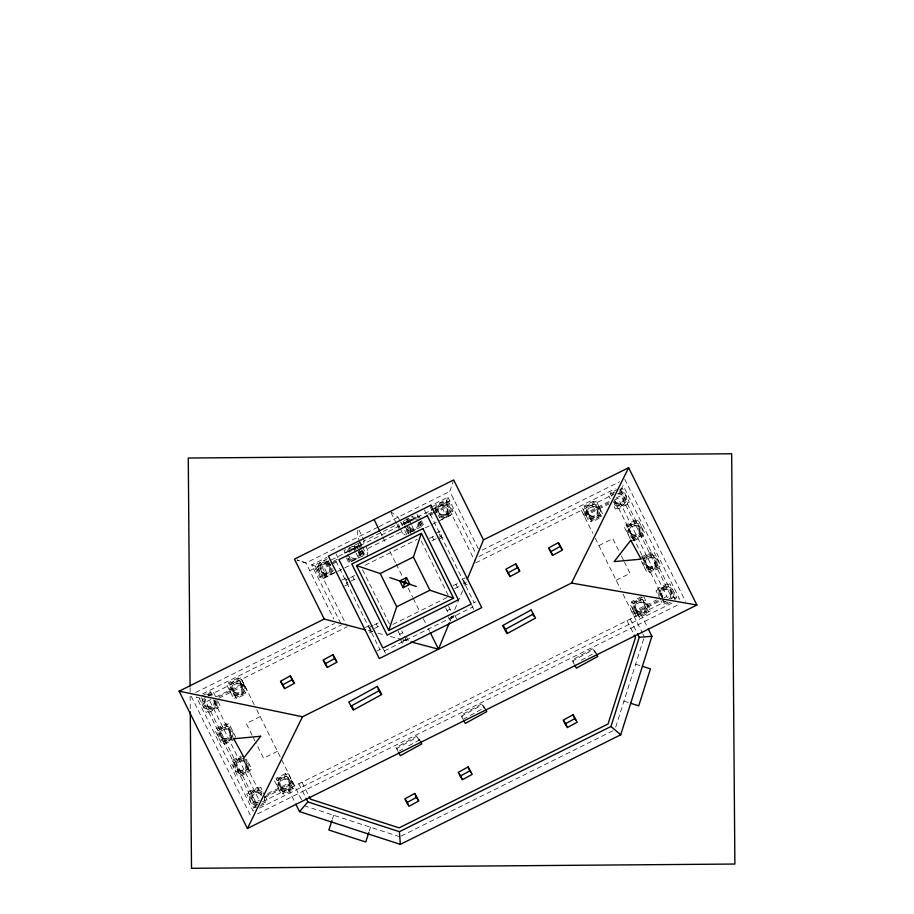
<?xml version="1.0" encoding="UTF-8"?>
<svg xmlns="http://www.w3.org/2000/svg" width="914" height="914" viewBox="0 0 914 914"><rect width="100%" height="100%" fill="white"/><g stroke="black" fill="none" stroke-linecap="round" stroke-linejoin="round"><path stroke-width="0.69" stroke-dasharray="4.57 3.43" d="M357.774 530.36L357.751 537.204L358.962 539.626M367.405 556.615L368.102 548.377L400.72 532.165L405.382 535.113M615.716 727.133L643.879 638.235M332.342 819.298L333.656 815.265M369.222 831.272L370.524 827.25M357.74 546.789L359.282 542.185M445.952 502.929L447.883 497.182L432.756 504.711M478.342 548.823L449.814 491.435L453.241 481.221M620.914 490.692L622.457 486.099M450.431 620.206L452.053 616.253M454.761 609.672L462.884 589.918M465.055 584.652L466.129 582.012M399.304 751L402.88 749.034M408.832 745.778L419.56 739.906M463.101 719.341L484.546 707.596M581.338 660.205L595.631 652.379M377.87 527.207L305.927 562.967L296.993 559.962L305.939 562.967L333.827 619.075M379.139 526.578L449.825 491.435M340.842 623.554L311.674 564.898L326.835 557.357M327.383 558.797L314.759 565.081L321.659 578.962L335.552 572.061M352.895 546.115L344.064 550.502L347.206 556.82M354.164 545.487L357.945 543.602L361.087 549.92M404.308 520.557L413.139 516.17M432.345 506.619L446.238 499.718L453.138 513.599L439.257 520.5M328.663 560.842L314.804 567.731L319.569 577.328L333.427 570.439M344.11 553.164L360.047 545.247L361.83 548.834M403.085 523.848L419.023 515.919L420.806 519.518M433.682 508.641L448.328 501.352L453.093 510.949L439.234 517.838M309.743 570.644L453.641 499.113M356.734 547.897L359.75 546.401M404.125 524.339L407.13 522.842M337.38 559.254L320.814 567.48L325.715 577.34M427.809 514.296L444.364 506.059L449.265 515.919M330.137 563.984L322.482 567.788L326.938 576.734M331.405 563.344L336.569 560.83M429.58 514.548L433.133 512.823M433.407 512.64L443.598 507.578L448.054 516.524M330.788 564.795L324.413 567.96L328.412 576.003M332.056 564.155L337.152 561.63M430.106 515.416L432.653 514.148M433.922 513.519L442.844 509.087L446.832 517.13M360.059 554.57L363.064 553.073M407.438 531.011L410.455 529.514M409.141 532.793L407.85 533.433L404.274 526.247M409.929 532.405L420.497 527.149M323.259 578.562L351.262 564.646M425.067 527.949L451.79 514.662M365.074 565.275L417.23 539.351M341.779 580.139L346.463 577.808M436.012 533.296L440.697 530.965M349.536 578.059L344.909 580.367L346.406 583.372L347.583 582.778M350.588 577.545L355.615 575.043M429.454 538.335L434.481 535.832M351.033 581.064L356.906 578.151M431.922 540.86L441.656 536.015L440.16 533.011L438.971 533.605L440.548 536.575M344.692 586L348.211 584.252M438.926 539.157L444.775 536.244M195.699 692.504L334.455 623.531M482.158 550.102L619.681 481.735M202.714 693.806L341.47 624.822M478.947 556.477L615.202 488.75M202.074 695.84L210.46 691.658L212.094 694.948M618.481 488.83L610.095 493L611.729 496.279M206.804 694.754L213.122 691.624L215.635 696.674M614.768 491.949L608.45 495.091L610.335 498.873M619.818 489.447L622.343 488.19L629.243 502.072L615.362 508.972L612.848 503.922M208.095 695.92L347.217 626.753M475.748 562.864L613.717 494.268M210.963 699.427L205.947 701.918L255.692 802.001L259.462 800.127M215.978 696.925L243.581 683.215M583.372 514.296L609.707 501.203M615.979 498.084L620.994 495.582L670.75 595.665L666.98 597.539M218.754 696.776L244.061 684.198M583.852 515.279L609.158 502.7M614.219 500.187L618.024 498.29L666.797 596.396L664.261 597.665M584.343 516.261L608.907 504.06M218.88 698.216L244.666 685.397M365.349 627.53L371.198 624.628M461.913 579.522L465.432 577.785M373.106 625.45L368.468 627.758L369.964 630.763L371.141 630.18M374.146 624.936L379.173 622.434M453.218 585.623L458.04 583.235M207.569 709.904L217.155 705.128M235.127 696.194L244.724 691.43M590.707 519.438L600.292 514.662M616.79 506.47L626.376 501.695M374.591 628.455L380.67 625.439M454.704 588.639L460.576 585.714M464.026 584L465.215 583.418L463.718 580.401L462.61 580.961L464.106 583.966M208.792 712.372L218.389 707.596L214.721 700.238M627.61 504.162L618.013 508.927L614.357 501.569M369.427 632.808L372.935 631.06M464.826 585.383L467.168 584.217M392.894 624.433L448.865 596.602L421.034 540.631M399.669 634.259L402.674 632.762M447.06 610.701L450.065 609.204M216.721 728.298L226.306 723.534L233.196 737.392M635.527 520.1L625.941 524.865L633.756 540.597M376.991 650.951L380.498 649.203M473.555 602.943L475.897 601.778M217.943 730.766L227.529 726.002M627.164 527.332L636.75 522.568M405.999 639.434L402.994 640.931L403.542 642.039L406.547 640.543L401.714 630.82M450.374 617.373L453.378 615.876M384.291 650.974L472.675 607.033M598.899 545.544L612.791 538.643L620.8 554.764M260.17 716.599L246.289 723.5L252.447 735.896M223.416 741.768L231.802 737.598M632.637 538.335L642.222 533.57M234.601 738.009L221.976 744.282L215.076 730.4L228.968 723.488L235.869 737.381M224.638 744.236L234.224 739.472M633.859 540.802L643.445 536.038M232.556 760.174L240.953 756.004M641.777 556.74L651.374 551.976M243.547 755.992L230.922 762.265L237.823 776.157L251.716 769.245L246.689 759.146M640.143 558.831L654.024 551.93L660.936 565.812L647.043 572.712L641.399 561.356M233.79 762.642L242.176 758.471M643.01 559.208L652.596 554.432M616.162 580.264L630.054 573.364L624.502 562.201M277.433 751.319L263.552 758.22L255.532 742.099M239.262 773.644L248.848 768.88M648.483 570.21L658.069 565.446M240.485 776.112L250.07 771.347L243.375 757.877M659.291 567.902L649.705 572.678L641.982 557.129M248.402 792.05L257.999 787.274L261.655 794.643M641.137 596.808L631.54 601.583L639.469 617.51L649.054 612.746L641.331 597.208M667.22 583.84L657.623 588.616L661.896 597.185M642.531 597.39L629.906 603.674L636.807 617.556L650.688 610.655L643.787 596.762M249.636 794.506L259.222 789.742M277.193 780.807L286.779 776.043M632.774 604.04L642.359 599.276M658.857 591.072L668.442 586.308M632.031 612.186L656.595 599.972M267.791 793.523L292.343 781.321M266.26 795.511L292.834 782.304M632.625 613.385L659.2 600.178M264.477 797.636L293.325 783.287M633.116 614.368L660.708 600.647M257.657 804.24L255.097 805.52L253.167 811.255L196.35 696.971L202.097 698.902M262.295 801.944L666.26 601.115M671.356 598.579L673.915 597.31L679.662 599.241L622.834 484.946M256.194 806.765L253.669 808.022L246.769 794.14L260.65 787.24L264.42 794.814M261.244 804.263L267.551 801.121L265.049 796.071M667.94 602.075L662.89 604.588L661.005 600.806M674.246 598.944L676.771 597.687L669.871 583.806L655.989 590.707L660.376 599.538M259.919 806.194L265.917 803.212L264.283 799.921M670.339 602.166L665.552 604.542L662.501 598.407M259.553 808.09L671.996 603.046M257.622 813.837L679.022 604.348M401.052 836.116L614.871 729.818M368.296 630.649L372.421 631.745M377.928 633.196L384.817 635.013M390.324 636.464L401.337 639.366M402.708 639.731L409.598 641.548M635.664 664.181L641.034 665.883M623.954 701.141L629.323 702.843M399.772 836.756L304.522 805.805L303.277 803.315M403.405 522.168L405.713 522.934M311.674 564.898L317.421 566.829M390.404 511.406L398.058 517.164L399.864 520.809M596.739 654.401L593.426 648.334L571.97 660.079L574.186 664.112M595.368 653.327L593.335 649.614L573.101 660.696L575.135 664.409M485.654 709.618L482.329 703.563L460.885 715.296L462.781 718.77M484.283 708.556L482.249 704.831L462.004 715.913L463.364 718.393M421.137 742.796L417.344 735.861L395.899 747.606L397.796 751.068M419.298 740.854L417.264 737.141L397.019 748.223L398.378 750.702M624.765 479.21L685.397 601.172M620.16 489.184L675.138 599.778M615.042 500.998L662.73 596.922M621.417 555.998L623.885 560.956M640.737 613.808L647.569 627.552M581.395 510.332L592.809 533.296M595.277 538.255L620.526 589.039M623.04 594.1L642.451 633.151M643.068 634.396L644.313 636.887M630.18 619.052L636.83 632.419M627.015 620.629L634.236 635.15M447.883 497.182L475.771 553.29M445.861 502.586L475.12 561.596M434.858 508.047L439.623 517.644M430.22 506.962L431.968 510.48M430.208 514.274L474.138 602.657M424.37 509.875L426.701 514.559M471.795 605.285L474.126 609.969M432.379 536.884L433.876 539.888M455.937 584.274L457.434 587.279M421.4 520.717L423.788 525.516L421.32 526.738L417.744 519.552M416.933 514.285L423.833 528.166M409.541 521.026L411.3 524.545M411.883 525.721L415.379 532.771M406.799 518.615L409.129 523.299M454.818 615.191L456.566 618.698M407.164 522.922L406.581 521.734L403.577 523.231L408.901 533.936M408.889 526.373L411.414 531.468M448.614 606.29L451.63 612.357M453.344 615.808L453.938 616.984L450.922 618.481L450.339 617.304M406.741 525.013L411.54 534.679M403.04 521.186L406.182 527.504M406.81 528.76L409.94 535.078M445.609 607.776L448.625 613.854M401.532 522.694L402.697 525.036M448.374 616.927L450.705 621.611M400.469 522.02L402.343 525.801M404.685 530.52L407.701 536.587M399.898 527.869L398.013 524.088L363.292 541.339L365.177 545.132M400.526 529.137L403.657 535.444M391.009 512.628L396.47 523.608M397.076 524.83L399.509 529.72M380.373 532.234L382.269 536.05M382.909 537.318L386.062 543.681M389.855 551.302L395.545 562.738M396.173 564.007L402.491 576.723M408.181 588.159L412.602 597.059M413.231 598.327L420.189 612.311M423.342 618.664L425.867 623.748M428.403 628.832L429.66 631.38M358.996 530.063L365.669 543.499M365.806 546.389L368.936 552.707M359.568 540.848L362.047 545.829M362.584 546.915L366.217 554.215M359.419 542.162L362.321 548.023M406.262 636.395L409.175 642.256M362.424 550.034L364.812 554.832L348.874 562.75L345.298 555.563M359.785 546.481L359.191 545.292L356.186 546.789L356.78 547.966M362.013 550.971L364.412 555.792M361.716 551.176L364.857 557.494M358.768 548.868L362.401 556.18M358.494 551.416L361.019 556.512M398.218 631.334L401.235 637.412M354.141 546.252L356.471 550.936M400.412 639.309L402.731 643.993M353.901 548.697L355.649 552.216M356.232 553.393L359.728 560.431M362.527 569.719L389.718 624.422M347.766 554.341L351.342 561.527M347.834 558.077L350.965 564.395M352.69 576.494L354.186 579.499M376.248 623.885L377.745 626.901M335.998 553.815L338.329 558.5M383.423 649.214L385.754 653.898M346.018 579.807L347.514 582.824M369.576 627.21L371.073 630.214M335.975 561.116L379.916 649.5M328.275 561.036L332.445 569.433M317.272 566.509L346.589 625.484M301.997 782.201L309.218 796.722M298.832 783.778L305.447 797.088M241.604 679.251L254.286 704.751M256.754 709.721L302.66 802.069M288.287 789.022L294.525 801.567M253.064 737.141L254.915 740.866M218.138 701.724L220.023 705.505L206.141 712.406L199.229 698.524M213.967 700.661L232.156 737.255M242.827 758.711L261.027 795.317M209.9 701.187L258.673 799.293M201.514 697.713L256.137 807.588M191.243 696.308L251.247 817.002M190.089 687.579L190.146 694.697M190.158 696.125L190.249 708.933M214.881 700.958A5.358 5.358 0 0 1 207.924 707.093A5.358 5.358 0 0 1 206.084 697.999M213.773 699.953A4.627 4.627 0 0 1 209.34 706.636A4.627 4.627 0 0 1 205.776 699.45M215.978 700.73A6.478 6.478 0 0 1 207.569 708.156A6.478 6.478 0 0 1 205.342 697.154M208.346 695.657A6.478 6.478 0 0 1 211.694 695.874M217.098 700.501A7.62 7.62 0 0 1 208.163 709.504A7.62 7.62 0 0 1 203.274 697.793M208.118 694.537A7.62 7.62 0 0 1 215.35 696.971M243.741 758.529A7.62 7.62 0 0 1 246.837 771.016A7.62 7.62 0 0 1 234.224 768.548A7.62 7.62 0 0 1 241.787 758.152M231.825 738.101A7.62 7.62 0 0 1 218.972 737.861A7.62 7.62 0 0 1 224.615 726.31A7.62 7.62 0 0 1 232.704 736.318M617.784 493.332A5.358 5.358 0 0 1 623.988 497.067A5.358 5.358 0 0 1 620.812 503.568A5.358 5.358 0 0 1 614.059 500.963M617.933 494.04A4.627 4.627 0 0 1 623.291 497.273A4.627 4.627 0 0 1 620.537 502.894A4.627 4.627 0 0 1 614.699 500.644M619.258 492.109A6.478 6.478 0 0 1 624.251 502.163A6.478 6.478 0 0 1 613.043 501.466M619.326 490.967A7.62 7.62 0 0 1 625.702 501.935A7.62 7.62 0 0 1 613.134 503.625M611.626 496.153A7.62 7.62 0 0 1 613.808 492.863M258.228 802.88A5.358 5.358 0 0 1 252.024 799.144A5.358 5.358 0 0 1 255.2 792.644A5.358 5.358 0 0 1 261.952 795.249M258.079 802.172A4.627 4.627 0 0 1 252.721 798.939A4.627 4.627 0 0 1 255.474 793.318A4.627 4.627 0 0 1 261.313 795.568M256.754 804.103A6.478 6.478 0 0 1 251.339 794.78A6.478 6.478 0 0 1 262.021 793.341M264.637 796.117A7.62 7.62 0 0 1 263.518 801.841M256.685 805.245A7.62 7.62 0 0 1 250.31 794.277A7.62 7.62 0 0 1 262.878 792.587M358.608 551.942A4.627 4.627 0 0 1 356.517 558.146A4.627 4.627 0 0 1 350.313 556.055M350.599 551.439A4.627 4.627 0 0 1 354.746 549.383M359.259 551.61A5.358 5.358 0 0 1 356.848 558.797A5.358 5.358 0 0 1 349.662 556.386M349.388 552.296A5.358 5.358 0 0 1 354.792 548.651M360.265 551.119A6.478 6.478 0 0 1 359.865 557.586M354.061 560.465A6.478 6.478 0 0 1 348.657 556.889M348.314 551.93A6.478 6.478 0 0 1 358.048 548.594M361.293 550.605A7.62 7.62 0 0 1 361.693 556.432M352.027 561.23A7.62 7.62 0 0 1 347.628 557.391M347.229 551.576A7.62 7.62 0 0 1 358.676 547.646M331.622 568.976A6.478 6.478 0 0 1 322.562 574.506A6.478 6.478 0 0 1 320.46 564.098A6.478 6.478 0 0 1 330.959 565.686M332.376 570.999A7.62 7.62 0 0 1 322.105 575.557A7.62 7.62 0 0 1 318.46 564.921A7.62 7.62 0 0 1 329.371 562.213M418.235 522.294A5.358 5.358 0 0 1 416.978 528.692M415.824 529.48A5.358 5.358 0 0 1 409.426 528.223M408.364 522.979A5.358 5.358 0 0 1 415.139 519.609M417.972 523.768A4.627 4.627 0 0 1 409.289 526.738M409.575 522.123A4.627 4.627 0 0 1 413.722 520.055M419.24 521.791A6.478 6.478 0 0 1 418.841 528.269M414.716 531.034A6.478 6.478 0 0 1 407.633 527.561M407.29 522.614A6.478 6.478 0 0 1 417.024 519.278M420.269 521.288A7.62 7.62 0 0 1 420.668 527.104M411.003 531.914A7.62 7.62 0 0 1 406.604 528.075M406.204 522.248A7.62 7.62 0 0 1 417.652 518.329M662.364 597.733A5.358 5.358 0 0 1 663.198 589.884A5.358 5.358 0 0 1 670.956 591.404A5.358 5.358 0 0 1 668.762 598.99M662.913 597.253A4.627 4.627 0 0 1 663.633 590.467A4.627 4.627 0 0 1 670.328 591.781A4.627 4.627 0 0 1 668.442 598.339M660.034 595.482A6.478 6.478 0 0 1 668.442 588.056A6.478 6.478 0 0 1 670.67 599.058M658.903 595.711A7.62 7.62 0 0 1 667.848 586.708A7.62 7.62 0 0 1 672.738 598.407M665.906 601.8A7.62 7.62 0 0 1 662.17 600.544M436.938 512.994A6.478 6.478 0 0 1 442.582 503.637A6.478 6.478 0 0 1 448.683 512.697A6.478 6.478 0 0 1 437.886 514.399M435.133 509.635A7.62 7.62 0 0 1 444.535 502.7A7.62 7.62 0 0 1 449.734 513.165A7.62 7.62 0 0 1 438.526 516.467M238.028 677.96L228.431 682.735L236.36 698.662L245.946 693.897L238.028 677.96M593.597 501.192L584.012 505.968L591.929 521.894L601.526 517.13L593.597 501.192M240.679 677.914L226.798 684.826L233.698 698.707L247.58 691.807L240.679 677.914M596.259 501.158L582.367 508.058L589.279 521.94L603.16 515.039L596.259 501.158M638.189 520.055L624.296 526.955L631.197 540.848L645.09 533.947L638.189 520.055M285.556 773.575L275.971 778.34L283.888 794.277L293.474 789.513L285.556 773.575M288.218 773.53L274.326 780.442L281.226 794.323L295.119 787.422L288.218 773.53M238.36 770.216A5.358 5.358 0 0 0 246.666 766.092A5.358 5.358 0 0 0 238.931 760.962A5.358 5.358 0 0 0 238.36 770.216M238.76 769.611A4.627 4.627 0 0 0 245.935 766.046A4.627 4.627 0 0 0 239.251 761.613A4.627 4.627 0 0 0 238.76 769.611M237.731 771.153A6.478 6.478 0 0 0 247.785 766.161A6.478 6.478 0 0 0 238.428 759.957A6.478 6.478 0 0 0 237.731 771.153M281.763 788.394A5.358 5.358 0 0 0 290.069 784.258A5.358 5.358 0 0 0 282.335 779.128A5.358 5.358 0 0 0 281.763 788.394M282.163 787.788A4.627 4.627 0 0 0 289.338 784.212A4.627 4.627 0 0 0 282.666 779.779A4.627 4.627 0 0 0 282.163 787.788M281.135 789.33A6.478 6.478 0 0 0 291.189 784.326A6.478 6.478 0 0 0 281.832 778.122A6.478 6.478 0 0 0 281.135 789.33M280.507 790.279A7.62 7.62 0 0 0 292.331 784.406A7.62 7.62 0 0 0 281.329 777.106A7.62 7.62 0 0 0 280.507 790.279M222.513 738.352A5.358 5.358 0 0 0 230.819 734.216A5.358 5.358 0 0 0 223.085 729.086A5.358 5.358 0 0 0 222.513 738.352M222.913 737.747A4.627 4.627 0 0 0 230.1 734.171A4.627 4.627 0 0 0 223.416 729.738A4.627 4.627 0 0 0 222.913 737.747M221.885 739.289A6.478 6.478 0 0 0 231.939 734.285A6.478 6.478 0 0 0 222.593 728.081A6.478 6.478 0 0 0 221.885 739.289M234.224 692.778A5.358 5.358 0 0 0 242.53 688.642A5.358 5.358 0 0 0 234.807 683.523A5.358 5.358 0 0 0 234.224 692.778M234.635 692.172A4.627 4.627 0 0 0 241.81 688.596A4.627 4.627 0 0 0 235.127 684.163A4.627 4.627 0 0 0 234.635 692.172M233.607 693.715A6.478 6.478 0 0 0 243.661 688.722A6.478 6.478 0 0 0 234.304 682.507A6.478 6.478 0 0 0 233.607 693.715M232.979 694.663A7.62 7.62 0 0 0 244.803 688.79A7.62 7.62 0 0 0 233.79 681.49A7.62 7.62 0 0 0 232.979 694.663M589.804 516.01A5.358 5.358 0 0 0 598.11 511.886A5.358 5.358 0 0 0 590.387 506.756A5.358 5.358 0 0 0 589.804 516.01M590.204 515.405A4.627 4.627 0 0 0 597.39 511.84A4.627 4.627 0 0 0 590.707 507.407A4.627 4.627 0 0 0 590.204 515.405M589.187 516.947A6.478 6.478 0 0 0 599.23 511.954A6.478 6.478 0 0 0 589.884 505.739A6.478 6.478 0 0 0 589.187 516.947M588.547 517.907A7.62 7.62 0 0 0 600.372 512.023A7.62 7.62 0 0 0 589.37 504.722A7.62 7.62 0 0 0 588.547 517.907M637.332 611.626A5.358 5.358 0 0 0 645.638 607.49A5.358 5.358 0 0 0 637.915 602.372A5.358 5.358 0 0 0 637.332 611.626M637.744 611.02A4.627 4.627 0 0 0 644.918 607.444A4.627 4.627 0 0 0 638.235 603.011A4.627 4.627 0 0 0 637.744 611.02M636.715 612.563A6.478 6.478 0 0 0 646.769 607.57A6.478 6.478 0 0 0 637.412 601.355A6.478 6.478 0 0 0 636.715 612.563M636.087 613.511A7.62 7.62 0 0 0 647.912 607.639A7.62 7.62 0 0 0 636.909 600.338A7.62 7.62 0 0 0 636.087 613.511M631.734 534.918A5.358 5.358 0 0 0 640.04 530.783A5.358 5.358 0 0 0 632.305 525.653A5.358 5.358 0 0 0 631.734 534.918M632.134 534.313A4.627 4.627 0 0 0 639.309 530.737A4.627 4.627 0 0 0 632.637 526.304A4.627 4.627 0 0 0 632.134 534.313M631.106 535.855A6.478 6.478 0 0 0 641.16 530.851A6.478 6.478 0 0 0 631.814 524.647A6.478 6.478 0 0 0 631.106 535.855M630.477 536.804A7.62 7.62 0 0 0 642.302 530.931A7.62 7.62 0 0 0 631.3 523.619A7.62 7.62 0 0 0 630.477 536.804M647.58 566.783A5.358 5.358 0 0 0 655.886 562.658A5.358 5.358 0 0 0 648.152 557.529A5.358 5.358 0 0 0 647.58 566.783M647.98 566.177A4.627 4.627 0 0 0 655.155 562.613A4.627 4.627 0 0 0 648.472 558.18A4.627 4.627 0 0 0 647.98 566.177M646.952 567.72A6.478 6.478 0 0 0 657.006 562.727A6.478 6.478 0 0 0 647.649 556.523A6.478 6.478 0 0 0 646.952 567.72M646.324 568.679A7.62 7.62 0 0 0 658.149 562.796A7.62 7.62 0 0 0 647.146 555.495A7.62 7.62 0 0 0 646.324 568.679M322.196 573.032A5.358 5.358 0 0 0 330.502 568.896A5.358 5.358 0 0 0 322.768 563.778A5.358 5.358 0 0 0 322.196 573.032M322.596 572.427A4.627 4.627 0 0 0 329.771 568.851A4.627 4.627 0 0 0 323.088 564.418A4.627 4.627 0 0 0 322.596 572.427M439.783 514.571A5.358 5.358 0 0 0 448.089 510.446A5.358 5.358 0 0 0 440.354 505.316A5.358 5.358 0 0 0 439.783 514.571M440.182 513.965A4.627 4.627 0 0 0 447.369 510.4A4.627 4.627 0 0 0 440.685 505.968A4.627 4.627 0 0 0 440.182 513.965"/><path stroke-width="1.37" d="M306.053 798.299L307.858 801.932L399.395 831.671L610.975 726.493L639.24 637.275L637.435 633.631M295.77 804.08L299.506 811.609L400.332 844.365L620.697 734.822L651.911 636.293L648.186 628.798M331.908 820.635L328.857 830.015L365.737 842L368.788 832.62M388.758 630.432L396.71 606.736L429.911 590.238L453.607 598.19L388.758 630.432L356.517 565.583L421.365 533.342L453.607 598.19M403.12 587.691L404.319 584.103L403.348 582.138L399.749 580.927L406.513 577.568L409.872 584.332L403.12 587.691L399.749 580.927M409.872 584.332L406.284 583.121L405.302 581.155L406.513 577.568M356.517 565.583L380.213 573.535L413.402 557.037L421.365 533.342M410.969 641.914L438.503 649.169L449.345 622.834M467.214 579.385L483.472 539.877L628.626 467.717L696.891 605.034L247.386 828.495L179.121 691.178L324.242 619.041L365.543 629.929M247.386 828.495L302.523 716.77L571.513 583.052L696.891 605.034M571.513 583.052L628.626 467.717M299.506 811.609L307.858 801.932M282.495 684.986L292.411 679.559M325.11 663.804L335.027 658.377M507.944 572.918L517.85 567.491M550.559 551.725L560.476 546.298M350.999 706.088L379.584 690.436M504.768 629.643L533.353 613.991M406.879 802.618L416.795 797.191M460.268 776.077L470.173 770.651M565.229 723.888L575.146 718.461M403.348 582.138L405.302 581.155M404.319 584.103L406.284 583.121M639.24 637.275L651.911 636.293M179.121 691.178L302.523 716.77M642.382 666.306L650.448 668.865L638.737 705.825L630.671 703.266M389.901 577.625L416.293 586.48M610.975 726.493L620.697 734.822M558.637 543.602L561.756 549.303M549.28 548.731L552.399 554.421M596.579 654.104L597.847 656.412L576.403 668.157L574.735 665.129M516.022 564.795L519.129 570.485M532.405 613.705L533.765 616.185M507.281 571.056L509.772 575.614M573.307 715.765L575.809 720.323M563.949 720.895L567.068 726.584M503.683 626.216L507.076 632.408M485.494 709.333L486.762 711.64L465.306 723.385L463.649 720.358M468.345 767.954L470.836 772.513M459.605 774.215L462.096 778.774M420.668 741.928L421.765 743.95L400.321 755.695L398.424 752.222M377.962 688.916L380.67 693.863M415.584 795.626L418.075 800.184M333.187 655.681L336.306 661.37M405.599 799.613L408.101 804.171M351.947 706.373L353.307 708.853M323.83 660.799L326.949 666.5M290.572 676.863L293.691 682.564M281.215 681.993L284.334 687.682M634.236 635.15L635.447 637.572L608.061 723.991L399.11 827.867L310.417 799.144L309.218 796.722M483.472 539.877L453.675 479.953L294.445 559.105L324.242 619.041M413.402 557.037L429.911 590.238M374.055 519.529L379.744 530.965M430.3 632.648L438.503 649.169M380.213 573.535L396.71 606.736M399.395 831.671L400.332 844.365M190.078 686.163L188.284 458.028L731.657 453.767L734.879 864.038L191.506 868.3L190.272 711.778M260.673 736.261L244.061 757.615L233.733 738.752L260.673 736.261M630.774 540.277L614.151 561.63L641.102 559.139L630.774 540.277M290.366 675.846L280.461 681.273L284.528 688.71L294.445 683.284L290.366 675.846M332.993 654.653L323.076 660.079L327.143 667.517L337.06 662.09L332.993 654.653M515.816 563.767L505.91 569.193L509.978 576.631L519.883 571.204L515.816 563.767M558.443 542.585L548.526 548.012L552.593 555.449L562.51 550.011L558.443 542.585M377.368 686.403L348.794 702.043L353.215 710.121L381.789 694.48L377.368 686.403M531.137 609.958L502.563 625.599L506.984 633.688L535.558 618.035L531.137 609.958M414.762 793.466L404.845 798.893L408.912 806.331L418.829 800.904L414.762 793.466M468.139 766.926L458.234 772.353L462.301 779.791L472.218 774.364L468.139 766.926M573.112 714.748L563.195 720.175L567.274 727.613L577.18 722.186L573.112 714.748M430.814 505.214L328.389 556.135L379.31 658.56L481.735 607.65L430.814 505.214M427.284 515.736L338.911 559.665L382.84 648.049L471.213 604.108L427.284 515.736M422.954 528.612L351.776 563.995L387.17 635.173L458.337 599.79L422.954 528.612"/></g></svg>
